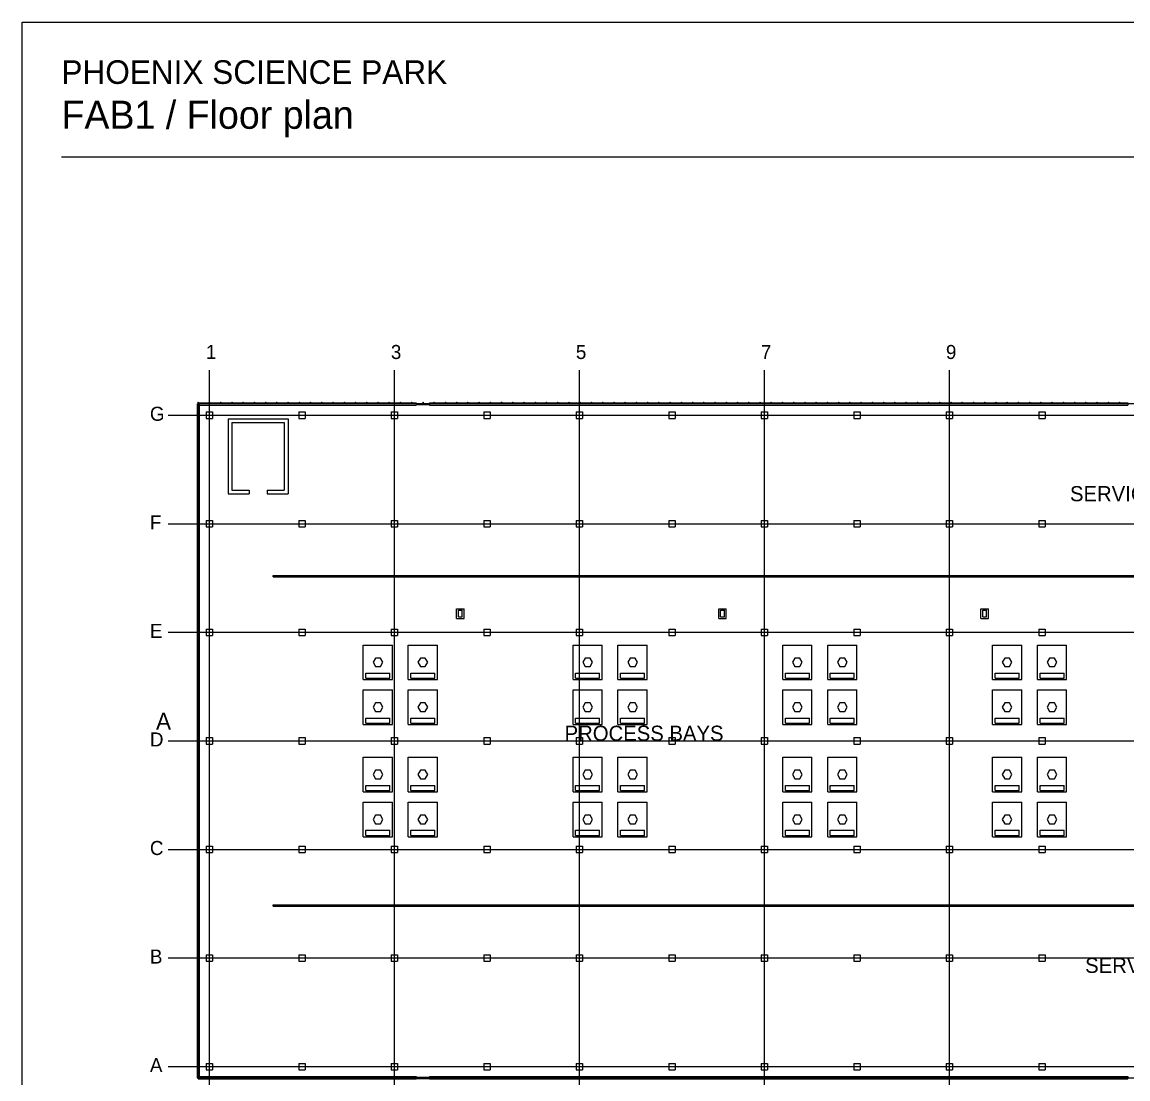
# Model space of a CAD drawing. Header units: millimetres. Extents: x 5250 to 313620, y 5250 to 217500.
# Drawn here: x 5250 to 152875, y 76348 to 217500 of the extents above; entities that cross this region are included whole.
import ezdxf

# ---------------------------------------------------------------- set-up
doc = ezdxf.new("R2010")
doc.units = ezdxf.units.MM

msp = doc.modelspace()

# ---------------------------------------------------------------- linework, layer by layer
at = {"layer": 'cut'}
for p, q in [((28600, 166500), (28600, 76500)), ((28600, 166500), (28900, 166500)), ((28727.5, 166745), (28727.5, 166655)), ((28727.5, 166745), (28772.5, 166745)), ((28727.5, 166655), (28772.5, 166655)), ((28750, 166650), (28750, 166350)), ((28750, 166650), (57850, 166650)), ((28750, 166350), (57850, 166350)), ((28772.5, 166745), (28772.5, 166655)), ((28900, 166500), (28900, 76500)), ((29825, 165425), (29825, 164575)), ((29825, 165425), (30675, 165425)), ((30227.5, 166745), (30227.5, 166655)), ((30227.5, 166745), (30272.5, 166745)), ((30227.5, 166655), (30272.5, 166655)), ((30272.5, 166745), (30272.5, 166655)), ((30675, 165425), (30675, 164575)), ((31727.5, 166745), (31727.5, 166655)), ((31727.5, 166745), (31772.5, 166745)), ((31727.5, 166655), (31772.5, 166655)), ((31772.5, 166745), (31772.5, 166655)), ((33227.5, 166745), (33227.5, 166655)), ((33227.5, 166745), (33272.5, 166745)), ((33227.5, 166655), (33272.5, 166655)), ((33272.5, 166745), (33272.5, 166655)), ((34727.5, 166745), (34727.5, 166655)), ((34727.5, 166745), (34772.5, 166745)), ((34727.5, 166655), (34772.5, 166655)), ((34772.5, 166745), (34772.5, 166655)), ((36227.5, 166745), (36227.5, 166655)), ((36227.5, 166745), (36272.5, 166745)), ((36227.5, 166655), (36272.5, 166655)), ((36272.5, 166745), (36272.5, 166655)), ((37727.5, 166745), (37727.5, 166655)), ((37727.5, 166745), (37772.5, 166745)), ((37727.5, 166655), (37772.5, 166655)), ((37772.5, 166745), (37772.5, 166655)), ((39227.5, 166745), (39227.5, 166655)), ((39227.5, 166745), (39272.5, 166745)), ((39227.5, 166655), (39272.5, 166655)), ((39272.5, 166745), (39272.5, 166655)), ((40727.5, 166745), (40727.5, 166655)), ((40727.5, 166745), (40772.5, 166745)), ((40727.5, 166655), (40772.5, 166655)), ((40772.5, 166745), (40772.5, 166655)), ((42175, 165425), (42175, 164575)), ((42175, 165425), (43025, 165425)), ((42227.5, 166745), (42227.5, 166655)), ((42227.5, 166745), (42272.5, 166745)), ((42227.5, 166655), (42272.5, 166655)), ((42272.5, 166745), (42272.5, 166655)), ((43025, 165425), (43025, 164575)), ((43727.5, 166745), (43727.5, 166655)), ((43727.5, 166745), (43772.5, 166745)), ((43727.5, 166655), (43772.5, 166655)), ((43772.5, 166745), (43772.5, 166655)), ((45227.5, 166745), (45227.5, 166655)), ((45227.5, 166745), (45272.5, 166745)), ((45227.5, 166655), (45272.5, 166655)), ((45272.5, 166745), (45272.5, 166655)), ((46727.5, 166745), (46727.5, 166655)), ((46727.5, 166745), (46772.5, 166745)), ((46727.5, 166655), (46772.5, 166655)), ((46772.5, 166745), (46772.5, 166655)), ((48227.5, 166745), (48227.5, 166655)), ((48227.5, 166745), (48272.5, 166745)), ((48227.5, 166655), (48272.5, 166655)), ((48272.5, 166745), (48272.5, 166655)), ((49727.5, 166745), (49727.5, 166655)), ((49727.5, 166745), (49772.5, 166745)), ((49727.5, 166655), (49772.5, 166655)), ((49772.5, 166745), (49772.5, 166655)), ((51227.5, 166745), (51227.5, 166655)), ((51227.5, 166745), (51272.5, 166745)), ((51227.5, 166655), (51272.5, 166655)), ((51272.5, 166745), (51272.5, 166655)), ((52727.5, 166745), (52727.5, 166655)), ((52727.5, 166745), (52772.5, 166745)), ((52727.5, 166655), (52772.5, 166655)), ((52772.5, 166745), (52772.5, 166655)), ((54227.5, 166745), (54227.5, 166655)), ((54227.5, 166745), (54272.5, 166745)), ((54227.5, 166655), (54272.5, 166655)), ((54272.5, 166745), (54272.5, 166655)), ((54525, 165425), (54525, 164575)), ((54525, 165425), (55375, 165425)), ((55375, 165425), (55375, 164575)), ((55727.5, 166745), (55727.5, 166655)), ((55727.5, 166745), (55772.5, 166745)), ((55727.5, 166655), (55772.5, 166655)), ((55772.5, 166745), (55772.5, 166655)), ((57227.5, 166745), (57227.5, 166655)), ((57227.5, 166745), (57272.5, 166745)), ((57227.5, 166655), (57272.5, 166655)), ((57272.5, 166745), (57272.5, 166655)), ((57850, 166650), (57850, 166350)), ((57900, 166580), (57900, 166420)), ((57900, 166580), (59600, 166580)), ((57900, 166420), (59600, 166420)), ((58727.5, 166745), (58727.5, 166655)), ((58727.5, 166745), (58772.5, 166745)), ((58727.5, 166655), (58772.5, 166655)), ((58772.5, 166745), (58772.5, 166655)), ((59600, 166580), (59600, 166420)), ((59650, 166650), (59650, 166350)), ((59650, 166650), (152850, 166650)), ((59650, 166350), (152850, 166350)), ((60227.5, 166745), (60227.5, 166655)), ((60227.5, 166745), (60272.5, 166745)), ((60227.5, 166655), (60272.5, 166655)), ((60272.5, 166745), (60272.5, 166655)), ((61727.5, 166745), (61727.5, 166655)), ((61727.5, 166745), (61772.5, 166745)), ((61727.5, 166655), (61772.5, 166655)), ((61772.5, 166745), (61772.5, 166655)), ((63227.5, 166745), (63227.5, 166655)), ((63227.5, 166745), (63272.5, 166745)), ((63227.5, 166655), (63272.5, 166655)), ((63272.5, 166745), (63272.5, 166655)), ((64727.5, 166745), (64727.5, 166655)), ((64727.5, 166745), (64772.5, 166745)), ((64727.5, 166655), (64772.5, 166655)), ((64772.5, 166745), (64772.5, 166655)), ((66227.5, 166745), (66227.5, 166655)), ((66227.5, 166745), (66272.5, 166745)), ((66227.5, 166655), (66272.5, 166655)), ((66272.5, 166745), (66272.5, 166655)), ((66875, 165425), (66875, 164575)), ((66875, 165425), (67725, 165425)), ((67725, 165425), (67725, 164575)), ((67727.5, 166745), (67727.5, 166655)), ((67727.5, 166745), (67772.5, 166745)), ((67727.5, 166655), (67772.5, 166655)), ((67772.5, 166745), (67772.5, 166655)), ((69227.5, 166745), (69227.5, 166655)), ((69227.5, 166745), (69272.5, 166745)), ((69227.5, 166655), (69272.5, 166655)), ((69272.5, 166745), (69272.5, 166655)), ((70727.5, 166745), (70727.5, 166655)), ((70727.5, 166745), (70772.5, 166745)), ((70727.5, 166655), (70772.5, 166655)), ((70772.5, 166745), (70772.5, 166655)), ((72227.5, 166745), (72227.5, 166655)), ((72227.5, 166745), (72272.5, 166745)), ((72227.5, 166655), (72272.5, 166655)), ((72272.5, 166745), (72272.5, 166655)), ((73727.5, 166745), (73727.5, 166655)), ((73727.5, 166745), (73772.5, 166745)), ((73727.5, 166655), (73772.5, 166655)), ((73772.5, 166745), (73772.5, 166655)), ((75227.5, 166745), (75227.5, 166655)), ((75227.5, 166745), (75272.5, 166745)), ((75227.5, 166655), (75272.5, 166655)), ((75272.5, 166745), (75272.5, 166655)), ((76727.5, 166745), (76727.5, 166655)), ((76727.5, 166745), (76772.5, 166745)), ((76727.5, 166655), (76772.5, 166655)), ((76772.5, 166745), (76772.5, 166655)), ((78227.5, 166745), (78227.5, 166655)), ((78227.5, 166745), (78272.5, 166745)), ((78227.5, 166655), (78272.5, 166655)), ((78272.5, 166745), (78272.5, 166655)), ((79225, 165425), (79225, 164575)), ((79225, 165425), (80075, 165425)), ((79727.5, 166745), (79727.5, 166655)), ((79727.5, 166745), (79772.5, 166745)), ((79727.5, 166655), (79772.5, 166655)), ((79772.5, 166745), (79772.5, 166655)), ((80075, 165425), (80075, 164575)), ((81227.5, 166745), (81227.5, 166655)), ((81227.5, 166745), (81272.5, 166745)), ((81227.5, 166655), (81272.5, 166655)), ((81272.5, 166745), (81272.5, 166655)), ((82727.5, 166745), (82727.5, 166655)), ((82727.5, 166745), (82772.5, 166745)), ((82727.5, 166655), (82772.5, 166655)), ((82772.5, 166745), (82772.5, 166655)), ((84227.5, 166745), (84227.5, 166655)), ((84227.5, 166745), (84272.5, 166745)), ((84227.5, 166655), (84272.5, 166655)), ((84272.5, 166745), (84272.5, 166655)), ((85727.5, 166745), (85727.5, 166655)), ((85727.5, 166745), (85772.5, 166745)), ((85727.5, 166655), (85772.5, 166655)), ((85772.5, 166745), (85772.5, 166655)), ((87227.5, 166745), (87227.5, 166655)), ((87227.5, 166745), (87272.5, 166745)), ((87227.5, 166655), (87272.5, 166655)), ((87272.5, 166745), (87272.5, 166655)), ((88727.5, 166745), (88727.5, 166655)), ((88727.5, 166745), (88772.5, 166745)), ((88727.5, 166655), (88772.5, 166655)), ((88772.5, 166745), (88772.5, 166655)), ((90227.5, 166745), (90227.5, 166655)), ((90227.5, 166745), (90272.5, 166745)), ((90227.5, 166655), (90272.5, 166655)), ((90272.5, 166745), (90272.5, 166655)), ((91575, 165425), (91575, 164575)), ((91575, 165425), (92425, 165425)), ((91727.5, 166745), (91727.5, 166655)), ((91727.5, 166745), (91772.5, 166745)), ((91727.5, 166655), (91772.5, 166655)), ((91772.5, 166745), (91772.5, 166655)), ((92425, 165425), (92425, 164575)), ((93227.5, 166745), (93227.5, 166655)), ((93227.5, 166745), (93272.5, 166745)), ((93227.5, 166655), (93272.5, 166655)), ((93272.5, 166745), (93272.5, 166655)), ((94727.5, 166745), (94727.5, 166655)), ((94727.5, 166745), (94772.5, 166745)), ((94727.5, 166655), (94772.5, 166655)), ((94772.5, 166745), (94772.5, 166655)), ((96227.5, 166745), (96227.5, 166655)), ((96227.5, 166745), (96272.5, 166745)), ((96227.5, 166655), (96272.5, 166655)), ((96272.5, 166745), (96272.5, 166655)), ((97727.5, 166745), (97727.5, 166655)), ((97727.5, 166745), (97772.5, 166745)), ((97727.5, 166655), (97772.5, 166655)), ((97772.5, 166745), (97772.5, 166655)), ((99227.5, 166745), (99227.5, 166655)), ((99227.5, 166745), (99272.5, 166745)), ((99227.5, 166655), (99272.5, 166655)), ((99272.5, 166745), (99272.5, 166655)), ((100727.5, 166745), (100727.5, 166655)), ((100727.5, 166745), (100772.5, 166745)), ((100727.5, 166655), (100772.5, 166655)), ((100772.5, 166745), (100772.5, 166655)), ((102227.5, 166745), (102227.5, 166655)), ((102227.5, 166745), (102272.5, 166745)), ((102227.5, 166655), (102272.5, 166655)), ((102272.5, 166745), (102272.5, 166655)), ((103727.5, 166745), (103727.5, 166655)), ((103727.5, 166745), (103772.5, 166745)), ((103727.5, 166655), (103772.5, 166655)), ((103772.5, 166745), (103772.5, 166655)), ((103925, 165425), (103925, 164575)), ((103925, 165425), (104775, 165425)), ((104775, 165425), (104775, 164575)), ((105227.5, 166745), (105227.5, 166655)), ((105227.5, 166745), (105272.5, 166745)), ((105227.5, 166655), (105272.5, 166655)), ((105272.5, 166745), (105272.5, 166655)), ((106727.5, 166745), (106727.5, 166655)), ((106727.5, 166745), (106772.5, 166745)), ((106727.5, 166655), (106772.5, 166655)), ((106772.5, 166745), (106772.5, 166655)), ((108227.5, 166745), (108227.5, 166655)), ((108227.5, 166745), (108272.5, 166745)), ((108227.5, 166655), (108272.5, 166655)), ((108272.5, 166745), (108272.5, 166655)), ((109727.5, 166745), (109727.5, 166655)), ((109727.5, 166745), (109772.5, 166745)), ((109727.5, 166655), (109772.5, 166655)), ((109772.5, 166745), (109772.5, 166655)), ((111227.5, 166745), (111227.5, 166655)), ((111227.5, 166745), (111272.5, 166745)), ((111227.5, 166655), (111272.5, 166655)), ((111272.5, 166745), (111272.5, 166655)), ((112727.5, 166745), (112727.5, 166655)), ((112727.5, 166745), (112772.5, 166745)), ((112727.5, 166655), (112772.5, 166655)), ((112772.5, 166745), (112772.5, 166655)), ((114227.5, 166745), (114227.5, 166655)), ((114227.5, 166745), (114272.5, 166745)), ((114227.5, 166655), (114272.5, 166655)), ((114272.5, 166745), (114272.5, 166655)), ((115727.5, 166745), (115727.5, 166655)), ((115727.5, 166745), (115772.5, 166745)), ((115727.5, 166655), (115772.5, 166655)), ((115772.5, 166745), (115772.5, 166655)), ((116275, 165425), (116275, 164575)), ((116275, 165425), (117125, 165425)), ((117125, 165425), (117125, 164575)), ((117227.5, 166745), (117227.5, 166655)), ((117227.5, 166745), (117272.5, 166745)), ((117227.5, 166655), (117272.5, 166655)), ((117272.5, 166745), (117272.5, 166655)), ((118727.5, 166745), (118727.5, 166655)), ((118727.5, 166745), (118772.5, 166745)), ((118727.5, 166655), (118772.5, 166655)), ((118772.5, 166745), (118772.5, 166655)), ((120227.5, 166745), (120227.5, 166655)), ((120227.5, 166745), (120272.5, 166745)), ((120227.5, 166655), (120272.5, 166655)), ((120272.5, 166745), (120272.5, 166655)), ((121727.5, 166745), (121727.5, 166655)), ((121727.5, 166745), (121772.5, 166745)), ((121727.5, 166655), (121772.5, 166655)), ((121772.5, 166745), (121772.5, 166655)), ((123227.5, 166745), (123227.5, 166655)), ((123227.5, 166745), (123272.5, 166745)), ((123227.5, 166655), (123272.5, 166655)), ((123272.5, 166745), (123272.5, 166655)), ((124727.5, 166745), (124727.5, 166655)), ((124727.5, 166745), (124772.5, 166745)), ((124727.5, 166655), (124772.5, 166655)), ((124772.5, 166745), (124772.5, 166655)), ((126227.5, 166745), (126227.5, 166655)), ((126227.5, 166745), (126272.5, 166745)), ((126227.5, 166655), (126272.5, 166655)), ((126272.5, 166745), (126272.5, 166655)), ((127727.5, 166745), (127727.5, 166655)), ((127727.5, 166745), (127772.5, 166745)), ((127727.5, 166655), (127772.5, 166655)), ((127772.5, 166745), (127772.5, 166655)), ((128625, 165425), (128625, 164575)), ((128625, 165425), (129475, 165425)), ((129227.5, 166745), (129227.5, 166655)), ((129227.5, 166745), (129272.5, 166745)), ((129227.5, 166655), (129272.5, 166655)), ((129272.5, 166745), (129272.5, 166655)), ((129475, 165425), (129475, 164575)), ((130727.5, 166745), (130727.5, 166655)), ((130727.5, 166745), (130772.5, 166745)), ((130727.5, 166655), (130772.5, 166655)), ((130772.5, 166745), (130772.5, 166655)), ((132227.5, 166745), (132227.5, 166655)), ((132227.5, 166745), (132272.5, 166745)), ((132227.5, 166655), (132272.5, 166655)), ((132272.5, 166745), (132272.5, 166655)), ((133727.5, 166745), (133727.5, 166655)), ((133727.5, 166745), (133772.5, 166745)), ((133727.5, 166655), (133772.5, 166655)), ((133772.5, 166745), (133772.5, 166655)), ((135227.5, 166745), (135227.5, 166655)), ((135227.5, 166745), (135272.5, 166745)), ((135227.5, 166655), (135272.5, 166655)), ((135272.5, 166745), (135272.5, 166655)), ((136727.5, 166745), (136727.5, 166655)), ((136727.5, 166745), (136772.5, 166745)), ((136727.5, 166655), (136772.5, 166655)), ((136772.5, 166745), (136772.5, 166655)), ((138227.5, 166745), (138227.5, 166655)), ((138227.5, 166745), (138272.5, 166745)), ((138227.5, 166655), (138272.5, 166655)), ((138272.5, 166745), (138272.5, 166655)), ((139727.5, 166745), (139727.5, 166655)), ((139727.5, 166745), (139772.5, 166745)), ((139727.5, 166655), (139772.5, 166655)), ((139772.5, 166745), (139772.5, 166655)), ((140975, 165425), (140975, 164575)), ((140975, 165425), (141825, 165425)), ((141227.5, 166745), (141227.5, 166655)), ((141227.5, 166745), (141272.5, 166745)), ((141227.5, 166655), (141272.5, 166655)), ((141272.5, 166745), (141272.5, 166655)), ((141825, 165425), (141825, 164575)), ((142727.5, 166745), (142727.5, 166655)), ((142727.5, 166745), (142772.5, 166745)), ((142727.5, 166655), (142772.5, 166655)), ((142772.5, 166745), (142772.5, 166655)), ((144227.5, 166745), (144227.5, 166655)), ((144227.5, 166745), (144272.5, 166745)), ((144227.5, 166655), (144272.5, 166655)), ((144272.5, 166745), (144272.5, 166655)), ((145727.5, 166745), (145727.5, 166655)), ((145727.5, 166745), (145772.5, 166745)), ((145727.5, 166655), (145772.5, 166655)), ((145772.5, 166745), (145772.5, 166655)), ((147227.5, 166745), (147227.5, 166655)), ((147227.5, 166745), (147272.5, 166745)), ((147227.5, 166655), (147272.5, 166655)), ((147272.5, 166745), (147272.5, 166655)), ((148727.5, 166745), (148727.5, 166655)), ((148727.5, 166745), (148772.5, 166745)), ((148727.5, 166655), (148772.5, 166655)), ((148772.5, 166745), (148772.5, 166655)), ((150227.5, 166745), (150227.5, 166655)), ((150227.5, 166745), (150272.5, 166745)), ((150227.5, 166655), (150272.5, 166655)), ((150272.5, 166745), (150272.5, 166655)), ((151727.5, 166745), (151727.5, 166655)), ((151727.5, 166745), (151772.5, 166745)), ((151727.5, 166655), (151772.5, 166655)), ((151772.5, 166745), (151772.5, 166655)), ((152850, 166650), (152850, 166350)), ((29825, 164575), (30675, 164575)), ((32750, 164500), (32750, 154500)), ((32750, 164500), (40750, 164500)), ((33250, 164000), (33250, 155000)), ((33250, 164000), (40250, 164000)), ((40250, 164000), (40250, 155000)), ((40750, 164500), (40750, 154500)), ((42175, 164575), (43025, 164575)), ((54525, 164575), (55375, 164575)), ((66875, 164575), (67725, 164575)), ((79225, 164575), (80075, 164575)), ((91575, 164575), (92425, 164575)), ((103925, 164575), (104775, 164575)), ((116275, 164575), (117125, 164575)), ((128625, 164575), (129475, 164575)), ((140975, 164575), (141825, 164575)), ((32750, 154500), (35550, 154500)), ((33250, 155000), (35550, 155000)), ((35550, 155000), (35550, 154500)), ((37950, 155000), (37950, 154500)), ((37950, 155000), (40250, 155000)), ((37950, 154500), (40750, 154500)), ((29825, 150925), (29825, 150075)), ((29825, 150925), (30675, 150925)), ((30675, 150925), (30675, 150075)), ((42175, 150925), (42175, 150075)), ((42175, 150925), (43025, 150925)), ((43025, 150925), (43025, 150075)), ((54525, 150925), (54525, 150075)), ((54525, 150925), (55375, 150925)), ((55375, 150925), (55375, 150075)), ((66875, 150925), (66875, 150075)), ((66875, 150925), (67725, 150925)), ((67725, 150925), (67725, 150075)), ((79225, 150925), (79225, 150075)), ((79225, 150925), (80075, 150925)), ((80075, 150925), (80075, 150075)), ((91575, 150925), (91575, 150075)), ((91575, 150925), (92425, 150925)), ((92425, 150925), (92425, 150075)), ((103925, 150925), (103925, 150075)), ((103925, 150925), (104775, 150925)), ((104775, 150925), (104775, 150075)), ((116275, 150925), (116275, 150075)), ((116275, 150925), (117125, 150925)), ((117125, 150925), (117125, 150075)), ((128625, 150925), (128625, 150075)), ((128625, 150925), (129475, 150925)), ((129475, 150925), (129475, 150075)), ((140975, 150925), (140975, 150075)), ((140975, 150925), (141825, 150925)), ((141825, 150925), (141825, 150075)), ((29825, 150075), (30675, 150075)), ((42175, 150075), (43025, 150075)), ((54525, 150075), (55375, 150075)), ((66875, 150075), (67725, 150075)), ((79225, 150075), (80075, 150075)), ((91575, 150075), (92425, 150075)), ((103925, 150075), (104775, 150075)), ((116275, 150075), (117125, 150075)), ((128625, 150075), (129475, 150075)), ((140975, 150075), (141825, 150075)), ((29825, 136425), (29825, 135575)), ((29825, 136425), (30675, 136425)), ((30675, 136425), (30675, 135575)), ((42175, 136425), (42175, 135575)), ((42175, 136425), (43025, 136425)), ((43025, 136425), (43025, 135575)), ((54525, 136425), (54525, 135575)), ((54525, 136425), (55375, 136425)), ((55375, 136425), (55375, 135575)), ((66875, 136425), (66875, 135575)), ((66875, 136425), (67725, 136425)), ((67725, 136425), (67725, 135575)), ((79225, 136425), (79225, 135575)), ((79225, 136425), (80075, 136425)), ((80075, 136425), (80075, 135575)), ((91575, 136425), (91575, 135575)), ((91575, 136425), (92425, 136425)), ((92425, 136425), (92425, 135575)), ((103925, 136425), (103925, 135575)), ((103925, 136425), (104775, 136425)), ((104775, 136425), (104775, 135575)), ((116275, 136425), (116275, 135575)), ((116275, 136425), (117125, 136425)), ((117125, 136425), (117125, 135575)), ((128625, 136425), (128625, 135575)), ((128625, 136425), (129475, 136425)), ((129475, 136425), (129475, 135575)), ((140975, 136425), (140975, 135575)), ((140975, 136425), (141825, 136425)), ((141825, 136425), (141825, 135575)), ((29825, 135575), (30675, 135575)), ((42175, 135575), (43025, 135575)), ((54525, 135575), (55375, 135575)), ((66875, 135575), (67725, 135575)), ((79225, 135575), (80075, 135575)), ((91575, 135575), (92425, 135575)), ((103925, 135575), (104775, 135575)), ((116275, 135575), (117125, 135575)), ((128625, 135575), (129475, 135575)), ((140975, 135575), (141825, 135575)), ((29825, 121925), (29825, 121075)), ((29825, 121925), (30675, 121925)), ((29825, 121075), (30675, 121075)), ((30675, 121925), (30675, 121075)), ((42175, 121925), (42175, 121075)), ((42175, 121925), (43025, 121925)), ((42175, 121075), (43025, 121075)), ((43025, 121925), (43025, 121075)), ((54525, 121925), (54525, 121075)), ((54525, 121925), (55375, 121925)), ((54525, 121075), (55375, 121075)), ((55375, 121925), (55375, 121075)), ((66875, 121925), (66875, 121075)), ((66875, 121925), (67725, 121925)), ((66875, 121075), (67725, 121075)), ((67725, 121925), (67725, 121075)), ((79225, 121925), (79225, 121075)), ((79225, 121925), (80075, 121925)), ((79225, 121075), (80075, 121075)), ((80075, 121925), (80075, 121075)), ((91575, 121925), (91575, 121075)), ((91575, 121925), (92425, 121925)), ((91575, 121075), (92425, 121075)), ((92425, 121925), (92425, 121075)), ((103925, 121925), (103925, 121075)), ((103925, 121925), (104775, 121925)), ((103925, 121075), (104775, 121075)), ((104775, 121925), (104775, 121075)), ((116275, 121925), (116275, 121075)), ((116275, 121925), (117125, 121925)), ((116275, 121075), (117125, 121075)), ((117125, 121925), (117125, 121075)), ((128625, 121925), (128625, 121075)), ((128625, 121925), (129475, 121925)), ((128625, 121075), (129475, 121075)), ((129475, 121925), (129475, 121075)), ((140975, 121925), (140975, 121075)), ((140975, 121925), (141825, 121925)), ((140975, 121075), (141825, 121075)), ((141825, 121925), (141825, 121075)), ((29825, 107425), (29825, 106575)), ((29825, 107425), (30675, 107425)), ((29825, 106575), (30675, 106575)), ((30675, 107425), (30675, 106575)), ((42175, 107425), (42175, 106575)), ((42175, 107425), (43025, 107425)), ((42175, 106575), (43025, 106575)), ((43025, 107425), (43025, 106575)), ((54525, 107425), (54525, 106575)), ((54525, 107425), (55375, 107425)), ((54525, 106575), (55375, 106575)), ((55375, 107425), (55375, 106575)), ((66875, 107425), (66875, 106575)), ((66875, 107425), (67725, 107425)), ((66875, 106575), (67725, 106575)), ((67725, 107425), (67725, 106575)), ((79225, 107425), (79225, 106575)), ((79225, 107425), (80075, 107425)), ((79225, 106575), (80075, 106575)), ((80075, 107425), (80075, 106575)), ((91575, 107425), (91575, 106575)), ((91575, 107425), (92425, 107425)), ((91575, 106575), (92425, 106575)), ((92425, 107425), (92425, 106575)), ((103925, 107425), (103925, 106575)), ((103925, 107425), (104775, 107425)), ((103925, 106575), (104775, 106575)), ((104775, 107425), (104775, 106575)), ((116275, 107425), (116275, 106575)), ((116275, 107425), (117125, 107425)), ((116275, 106575), (117125, 106575)), ((117125, 107425), (117125, 106575)), ((128625, 107425), (128625, 106575)), ((128625, 107425), (129475, 107425)), ((128625, 106575), (129475, 106575)), ((129475, 107425), (129475, 106575)), ((140975, 107425), (140975, 106575)), ((140975, 107425), (141825, 107425)), ((140975, 106575), (141825, 106575)), ((141825, 107425), (141825, 106575)), ((29825, 92925), (29825, 92075)), ((29825, 92925), (30675, 92925)), ((29825, 92075), (30675, 92075)), ((30675, 92925), (30675, 92075)), ((42175, 92925), (42175, 92075)), ((42175, 92925), (43025, 92925)), ((42175, 92075), (43025, 92075)), ((43025, 92925), (43025, 92075)), ((54525, 92925), (54525, 92075)), ((54525, 92925), (55375, 92925)), ((54525, 92075), (55375, 92075)), ((55375, 92925), (55375, 92075)), ((66875, 92925), (66875, 92075)), ((66875, 92925), (67725, 92925)), ((66875, 92075), (67725, 92075)), ((67725, 92925), (67725, 92075)), ((79225, 92925), (79225, 92075)), ((79225, 92925), (80075, 92925)), ((79225, 92075), (80075, 92075)), ((80075, 92925), (80075, 92075)), ((91575, 92925), (91575, 92075)), ((91575, 92925), (92425, 92925)), ((91575, 92075), (92425, 92075)), ((92425, 92925), (92425, 92075)), ((103925, 92925), (103925, 92075)), ((103925, 92925), (104775, 92925)), ((103925, 92075), (104775, 92075)), ((104775, 92925), (104775, 92075)), ((116275, 92925), (116275, 92075)), ((116275, 92925), (117125, 92925)), ((116275, 92075), (117125, 92075)), ((117125, 92925), (117125, 92075)), ((128625, 92925), (128625, 92075)), ((128625, 92925), (129475, 92925)), ((128625, 92075), (129475, 92075)), ((129475, 92925), (129475, 92075)), ((140975, 92925), (140975, 92075)), ((140975, 92925), (141825, 92925)), ((140975, 92075), (141825, 92075)), ((141825, 92925), (141825, 92075)), ((29825, 78425), (29825, 77575)), ((29825, 78425), (30675, 78425)), ((30675, 78425), (30675, 77575)), ((42175, 78425), (42175, 77575)), ((42175, 78425), (43025, 78425)), ((43025, 78425), (43025, 77575)), ((54525, 78425), (54525, 77575)), ((54525, 78425), (55375, 78425)), ((55375, 78425), (55375, 77575)), ((66875, 78425), (66875, 77575)), ((66875, 78425), (67725, 78425)), ((67725, 78425), (67725, 77575)), ((79225, 78425), (79225, 77575)), ((79225, 78425), (80075, 78425)), ((80075, 78425), (80075, 77575)), ((91575, 78425), (91575, 77575)), ((91575, 78425), (92425, 78425)), ((92425, 78425), (92425, 77575)), ((103925, 78425), (103925, 77575)), ((103925, 78425), (104775, 78425)), ((104775, 78425), (104775, 77575)), ((116275, 78425), (116275, 77575)), ((116275, 78425), (117125, 78425)), ((117125, 78425), (117125, 77575)), ((128625, 78425), (128625, 77575)), ((128625, 78425), (129475, 78425)), ((129475, 78425), (129475, 77575)), ((140975, 78425), (140975, 77575)), ((140975, 78425), (141825, 78425)), ((141825, 78425), (141825, 77575)), ((29825, 77575), (30675, 77575)), ((42175, 77575), (43025, 77575)), ((54525, 77575), (55375, 77575)), ((66875, 77575), (67725, 77575)), ((79225, 77575), (80075, 77575)), ((91575, 77575), (92425, 77575)), ((103925, 77575), (104775, 77575)), ((116275, 77575), (117125, 77575)), ((128625, 77575), (129475, 77575)), ((140975, 77575), (141825, 77575)), ((28600, 76500), (28900, 76500)), ((28750, 76650), (28750, 76350)), ((28750, 76650), (57850, 76650)), ((28750, 76350), (57850, 76350)), ((57850, 76650), (57850, 76350)), ((57900, 76580), (57900, 76420)), ((57900, 76580), (59600, 76580)), ((57900, 76420), (59600, 76420)), ((59600, 76580), (59600, 76420)), ((59650, 76650), (59650, 76350)), ((59650, 76650), (152850, 76650)), ((59650, 76350), (152850, 76350)), ((152850, 76650), (152850, 76350))]:
    msp.add_line(p, q, dxfattribs=at)
at = {"layer": 'datum'}
for p, q in [((278750, 166500), (28750, 166500)), ((28750, 166500), (28750, 76500)), ((28750, 76500), (278750, 76500))]:
    msp.add_line(p, q, dxfattribs=at)
at = {"layer": 'equipment'}
for p, q in [((63250, 137850), (63250, 139150)), ((63250, 139150), (64250, 139150)), ((63500, 138050), (63500, 138950)), ((63500, 138950), (64000, 138950)), ((64000, 138050), (64000, 138950)), ((64250, 137850), (64250, 139150)), ((98250, 137850), (98250, 139150)), ((98250, 139150), (99250, 139150)), ((98500, 138050), (98500, 138950)), ((98500, 138950), (99000, 138950)), ((99000, 138050), (99000, 138950)), ((99250, 137850), (99250, 139150)), ((133250, 137850), (133250, 139150)), ((133250, 139150), (134250, 139150)), ((133500, 138050), (133500, 138950)), ((133500, 138950), (134000, 138950)), ((134000, 138050), (134000, 138950)), ((134250, 137850), (134250, 139150)), ((63250, 137850), (64250, 137850)), ((63500, 138050), (64000, 138050)), ((98250, 137850), (99250, 137850)), ((98500, 138050), (99000, 138050)), ((133250, 137850), (134250, 137850)), ((133500, 138050), (134000, 138050))]:
    msp.add_line(p, q, dxfattribs=at)
at = {"layer": 'frame'}
for p, q in [((5250, 217500), (309750, 217500)), ((5250, 5250), (5250, 217500)), ((10500, 199500), (304500, 199500))]:
    msp.add_line(p, q, dxfattribs=at)
at = {"layer": 'grid'}
for p, q in [((30250, 74000), (30250, 171000)), ((54950, 74000), (54950, 171000)), ((79650, 74000), (79650, 171000)), ((104350, 74000), (104350, 171000)), ((129050, 74000), (129050, 171000)), ((24750, 165000), (282750, 165000)), ((24750, 150500), (282750, 150500)), ((24750, 136000), (282750, 136000)), ((24750, 121500), (282750, 121500)), ((24750, 107000), (282750, 107000)), ((24750, 92500), (282750, 92500)), ((24750, 78000), (282750, 78000))]:
    msp.add_line(p, q, dxfattribs=at)
at = {"layer": 'interiors'}
for p, q in [((38750, 143420), (38750, 143580)), ((38750, 143580), (258050, 143580)), ((38750, 143420), (258050, 143420)), ((50800, 129700), (50800, 134300)), ((50800, 134300), (54700, 134300)), ((54700, 129700), (54700, 134300)), ((56800, 129700), (56800, 134300)), ((56800, 134300), (60700, 134300)), ((60700, 129700), (60700, 134300)), ((78800, 129700), (78800, 134300)), ((78800, 134300), (82700, 134300)), ((82700, 129700), (82700, 134300)), ((84800, 129700), (84800, 134300)), ((84800, 134300), (88700, 134300)), ((88700, 129700), (88700, 134300)), ((106800, 129700), (106800, 134300)), ((106800, 134300), (110700, 134300)), ((110700, 129700), (110700, 134300)), ((112800, 129700), (112800, 134300)), ((112800, 134300), (116700, 134300)), ((116700, 129700), (116700, 134300)), ((134800, 129700), (134800, 134300)), ((134800, 134300), (138700, 134300)), ((138700, 129700), (138700, 134300)), ((140800, 129700), (140800, 134300)), ((140800, 134300), (144700, 134300)), ((144700, 129700), (144700, 134300)), ((52425, 132562.92), (52100, 132000)), ((52100, 132000), (52425, 131437.08)), ((53075, 132562.92), (52425, 132562.92)), ((52425, 131437.08), (53075, 131437.08)), ((53400, 132000), (53075, 132562.92)), ((53075, 131437.08), (53400, 132000)), ((58425, 132562.92), (58100, 132000)), ((58100, 132000), (58425, 131437.08)), ((59075, 132562.92), (58425, 132562.92)), ((58425, 131437.08), (59075, 131437.08)), ((59400, 132000), (59075, 132562.92)), ((59075, 131437.08), (59400, 132000)), ((80425, 132562.92), (80100, 132000)), ((80100, 132000), (80425, 131437.08)), ((81075, 132562.92), (80425, 132562.92)), ((80425, 131437.08), (81075, 131437.08)), ((81400, 132000), (81075, 132562.92)), ((81075, 131437.08), (81400, 132000)), ((86425, 132562.92), (86100, 132000)), ((86100, 132000), (86425, 131437.08)), ((87075, 132562.92), (86425, 132562.92)), ((86425, 131437.08), (87075, 131437.08)), ((87400, 132000), (87075, 132562.92)), ((87075, 131437.08), (87400, 132000)), ((108425, 132562.92), (108100, 132000)), ((108100, 132000), (108425, 131437.08)), ((109075, 132562.92), (108425, 132562.92)), ((108425, 131437.08), (109075, 131437.08)), ((109400, 132000), (109075, 132562.92)), ((109075, 131437.08), (109400, 132000)), ((114425, 132562.92), (114100, 132000)), ((114100, 132000), (114425, 131437.08)), ((115075, 132562.92), (114425, 132562.92)), ((114425, 131437.08), (115075, 131437.08)), ((115400, 132000), (115075, 132562.92)), ((115075, 131437.08), (115400, 132000)), ((136425, 132562.92), (136100, 132000)), ((136100, 132000), (136425, 131437.08)), ((137075, 132562.92), (136425, 132562.92)), ((136425, 131437.08), (137075, 131437.08)), ((137400, 132000), (137075, 132562.92)), ((137075, 131437.08), (137400, 132000)), ((142425, 132562.92), (142100, 132000)), ((142100, 132000), (142425, 131437.08)), ((143075, 132562.92), (142425, 132562.92)), ((142425, 131437.08), (143075, 131437.08)), ((143400, 132000), (143075, 132562.92)), ((143075, 131437.08), (143400, 132000)), ((51150, 129850), (51150, 130550)), ((51150, 130550), (54350, 130550)), ((54350, 129850), (54350, 130550)), ((57150, 129850), (57150, 130550)), ((57150, 130550), (60350, 130550)), ((60350, 129850), (60350, 130550)), ((79150, 129850), (79150, 130550)), ((79150, 130550), (82350, 130550)), ((82350, 129850), (82350, 130550)), ((85150, 129850), (85150, 130550)), ((85150, 130550), (88350, 130550)), ((88350, 129850), (88350, 130550)), ((107150, 129850), (107150, 130550)), ((107150, 130550), (110350, 130550)), ((110350, 129850), (110350, 130550)), ((113150, 129850), (113150, 130550)), ((113150, 130550), (116350, 130550)), ((116350, 129850), (116350, 130550)), ((135150, 129850), (135150, 130550)), ((135150, 130550), (138350, 130550)), ((138350, 129850), (138350, 130550)), ((141150, 129850), (141150, 130550)), ((141150, 130550), (144350, 130550)), ((144350, 129850), (144350, 130550)), ((50800, 129700), (54700, 129700)), ((51150, 129850), (54350, 129850)), ((56800, 129700), (60700, 129700)), ((57150, 129850), (60350, 129850)), ((78800, 129700), (82700, 129700)), ((79150, 129850), (82350, 129850)), ((84800, 129700), (88700, 129700)), ((85150, 129850), (88350, 129850)), ((106800, 129700), (110700, 129700)), ((107150, 129850), (110350, 129850)), ((112800, 129700), (116700, 129700)), ((113150, 129850), (116350, 129850)), ((134800, 129700), (138700, 129700)), ((135150, 129850), (138350, 129850)), ((140800, 129700), (144700, 129700)), ((141150, 129850), (144350, 129850)), ((50800, 123700), (50800, 128300)), ((50800, 128300), (54700, 128300)), ((54700, 123700), (54700, 128300)), ((56800, 123700), (56800, 128300)), ((56800, 128300), (60700, 128300)), ((60700, 123700), (60700, 128300)), ((78800, 123700), (78800, 128300)), ((78800, 128300), (82700, 128300)), ((82700, 123700), (82700, 128300)), ((84800, 123700), (84800, 128300)), ((84800, 128300), (88700, 128300)), ((88700, 123700), (88700, 128300)), ((106800, 123700), (106800, 128300)), ((106800, 128300), (110700, 128300)), ((110700, 123700), (110700, 128300)), ((112800, 123700), (112800, 128300)), ((112800, 128300), (116700, 128300)), ((116700, 123700), (116700, 128300)), ((134800, 123700), (134800, 128300)), ((134800, 128300), (138700, 128300)), ((138700, 123700), (138700, 128300)), ((140800, 123700), (140800, 128300)), ((140800, 128300), (144700, 128300)), ((144700, 123700), (144700, 128300)), ((52425, 126562.92), (52100, 126000)), ((52100, 126000), (52425, 125437.08)), ((53075, 126562.92), (52425, 126562.92)), ((53400, 126000), (53075, 126562.92)), ((53075, 125437.08), (53400, 126000)), ((58425, 126562.92), (58100, 126000)), ((58100, 126000), (58425, 125437.08)), ((59075, 126562.92), (58425, 126562.92)), ((59400, 126000), (59075, 126562.92)), ((59075, 125437.08), (59400, 126000)), ((80425, 126562.92), (80100, 126000)), ((80100, 126000), (80425, 125437.08)), ((81075, 126562.92), (80425, 126562.92)), ((81400, 126000), (81075, 126562.92)), ((81075, 125437.08), (81400, 126000)), ((86425, 126562.92), (86100, 126000)), ((86100, 126000), (86425, 125437.08)), ((87075, 126562.92), (86425, 126562.92)), ((87400, 126000), (87075, 126562.92)), ((87075, 125437.08), (87400, 126000)), ((108425, 126562.92), (108100, 126000)), ((108100, 126000), (108425, 125437.08)), ((109075, 126562.92), (108425, 126562.92)), ((109400, 126000), (109075, 126562.92)), ((109075, 125437.08), (109400, 126000)), ((114425, 126562.92), (114100, 126000)), ((114100, 126000), (114425, 125437.08)), ((115075, 126562.92), (114425, 126562.92)), ((115400, 126000), (115075, 126562.92)), ((115075, 125437.08), (115400, 126000)), ((136425, 126562.92), (136100, 126000)), ((136100, 126000), (136425, 125437.08)), ((137075, 126562.92), (136425, 126562.92)), ((137400, 126000), (137075, 126562.92)), ((137075, 125437.08), (137400, 126000)), ((142425, 126562.92), (142100, 126000)), ((142100, 126000), (142425, 125437.08)), ((143075, 126562.92), (142425, 126562.92)), ((143400, 126000), (143075, 126562.92)), ((143075, 125437.08), (143400, 126000)), ((51150, 123850), (51150, 124550)), ((51150, 124550), (54350, 124550)), ((52425, 125437.08), (53075, 125437.08)), ((54350, 123850), (54350, 124550)), ((57150, 123850), (57150, 124550)), ((57150, 124550), (60350, 124550)), ((58425, 125437.08), (59075, 125437.08)), ((60350, 123850), (60350, 124550)), ((79150, 123850), (79150, 124550)), ((79150, 124550), (82350, 124550)), ((80425, 125437.08), (81075, 125437.08)), ((82350, 123850), (82350, 124550)), ((85150, 123850), (85150, 124550)), ((85150, 124550), (88350, 124550)), ((86425, 125437.08), (87075, 125437.08)), ((88350, 123850), (88350, 124550)), ((107150, 123850), (107150, 124550)), ((107150, 124550), (110350, 124550)), ((108425, 125437.08), (109075, 125437.08)), ((110350, 123850), (110350, 124550)), ((113150, 123850), (113150, 124550)), ((113150, 124550), (116350, 124550)), ((114425, 125437.08), (115075, 125437.08)), ((116350, 123850), (116350, 124550)), ((135150, 123850), (135150, 124550)), ((135150, 124550), (138350, 124550)), ((136425, 125437.08), (137075, 125437.08)), ((138350, 123850), (138350, 124550)), ((141150, 123850), (141150, 124550)), ((141150, 124550), (144350, 124550)), ((142425, 125437.08), (143075, 125437.08)), ((144350, 123850), (144350, 124550)), ((50800, 123700), (54700, 123700)), ((51150, 123850), (54350, 123850)), ((56800, 123700), (60700, 123700)), ((57150, 123850), (60350, 123850)), ((78800, 123700), (82700, 123700)), ((79150, 123850), (82350, 123850)), ((84800, 123700), (88700, 123700)), ((85150, 123850), (88350, 123850)), ((106800, 123700), (110700, 123700)), ((107150, 123850), (110350, 123850)), ((112800, 123700), (116700, 123700)), ((113150, 123850), (116350, 123850)), ((134800, 123700), (138700, 123700)), ((135150, 123850), (138350, 123850)), ((140800, 123700), (144700, 123700)), ((141150, 123850), (144350, 123850)), ((50800, 114700), (50800, 119300)), ((50800, 119300), (54700, 119300)), ((54700, 114700), (54700, 119300)), ((56800, 114700), (56800, 119300)), ((56800, 119300), (60700, 119300)), ((60700, 114700), (60700, 119300)), ((78800, 114700), (78800, 119300)), ((78800, 119300), (82700, 119300)), ((82700, 114700), (82700, 119300)), ((84800, 114700), (84800, 119300)), ((84800, 119300), (88700, 119300)), ((88700, 114700), (88700, 119300)), ((106800, 114700), (106800, 119300)), ((106800, 119300), (110700, 119300)), ((110700, 114700), (110700, 119300)), ((112800, 114700), (112800, 119300)), ((112800, 119300), (116700, 119300)), ((116700, 114700), (116700, 119300)), ((134800, 114700), (134800, 119300)), ((134800, 119300), (138700, 119300)), ((138700, 114700), (138700, 119300)), ((140800, 114700), (140800, 119300)), ((140800, 119300), (144700, 119300)), ((144700, 114700), (144700, 119300)), ((52425, 117562.92), (52100, 117000)), ((52100, 117000), (52425, 116437.08)), ((53075, 117562.92), (52425, 117562.92)), ((53400, 117000), (53075, 117562.92)), ((53075, 116437.08), (53400, 117000)), ((58425, 117562.92), (58100, 117000)), ((58100, 117000), (58425, 116437.08)), ((59075, 117562.92), (58425, 117562.92)), ((59400, 117000), (59075, 117562.92)), ((59075, 116437.08), (59400, 117000)), ((80425, 117562.92), (80100, 117000)), ((80100, 117000), (80425, 116437.08)), ((81075, 117562.92), (80425, 117562.92)), ((81400, 117000), (81075, 117562.92)), ((81075, 116437.08), (81400, 117000)), ((86425, 117562.92), (86100, 117000)), ((86100, 117000), (86425, 116437.08)), ((87075, 117562.92), (86425, 117562.92)), ((87400, 117000), (87075, 117562.92)), ((87075, 116437.08), (87400, 117000)), ((108425, 117562.92), (108100, 117000)), ((108100, 117000), (108425, 116437.08)), ((109075, 117562.92), (108425, 117562.92)), ((109400, 117000), (109075, 117562.92)), ((109075, 116437.08), (109400, 117000)), ((114425, 117562.92), (114100, 117000)), ((114100, 117000), (114425, 116437.08)), ((115075, 117562.92), (114425, 117562.92)), ((115400, 117000), (115075, 117562.92)), ((115075, 116437.08), (115400, 117000)), ((136425, 117562.92), (136100, 117000)), ((136100, 117000), (136425, 116437.08)), ((137075, 117562.92), (136425, 117562.92)), ((137400, 117000), (137075, 117562.92)), ((137075, 116437.08), (137400, 117000)), ((142425, 117562.92), (142100, 117000)), ((142100, 117000), (142425, 116437.08)), ((143075, 117562.92), (142425, 117562.92)), ((143400, 117000), (143075, 117562.92)), ((143075, 116437.08), (143400, 117000)), ((51150, 114850), (51150, 115550)), ((51150, 115550), (54350, 115550)), ((52425, 116437.08), (53075, 116437.08)), ((54350, 114850), (54350, 115550)), ((57150, 114850), (57150, 115550)), ((57150, 115550), (60350, 115550)), ((58425, 116437.08), (59075, 116437.08)), ((60350, 114850), (60350, 115550)), ((79150, 114850), (79150, 115550)), ((79150, 115550), (82350, 115550)), ((80425, 116437.08), (81075, 116437.08)), ((82350, 114850), (82350, 115550)), ((85150, 114850), (85150, 115550)), ((85150, 115550), (88350, 115550)), ((86425, 116437.08), (87075, 116437.08)), ((88350, 114850), (88350, 115550)), ((107150, 114850), (107150, 115550)), ((107150, 115550), (110350, 115550)), ((108425, 116437.08), (109075, 116437.08)), ((110350, 114850), (110350, 115550)), ((113150, 114850), (113150, 115550)), ((113150, 115550), (116350, 115550)), ((114425, 116437.08), (115075, 116437.08)), ((116350, 114850), (116350, 115550)), ((135150, 114850), (135150, 115550)), ((135150, 115550), (138350, 115550)), ((136425, 116437.08), (137075, 116437.08)), ((138350, 114850), (138350, 115550)), ((141150, 114850), (141150, 115550)), ((141150, 115550), (144350, 115550)), ((142425, 116437.08), (143075, 116437.08)), ((144350, 114850), (144350, 115550)), ((50800, 114700), (54700, 114700)), ((51150, 114850), (54350, 114850)), ((56800, 114700), (60700, 114700)), ((57150, 114850), (60350, 114850)), ((78800, 114700), (82700, 114700)), ((79150, 114850), (82350, 114850)), ((84800, 114700), (88700, 114700)), ((85150, 114850), (88350, 114850)), ((106800, 114700), (110700, 114700)), ((107150, 114850), (110350, 114850)), ((112800, 114700), (116700, 114700)), ((113150, 114850), (116350, 114850)), ((134800, 114700), (138700, 114700)), ((135150, 114850), (138350, 114850)), ((140800, 114700), (144700, 114700)), ((141150, 114850), (144350, 114850)), ((50800, 108700), (50800, 113300)), ((50800, 113300), (54700, 113300)), ((54700, 108700), (54700, 113300)), ((56800, 108700), (56800, 113300)), ((56800, 113300), (60700, 113300)), ((60700, 108700), (60700, 113300)), ((78800, 108700), (78800, 113300)), ((78800, 113300), (82700, 113300)), ((82700, 108700), (82700, 113300)), ((84800, 108700), (84800, 113300)), ((84800, 113300), (88700, 113300)), ((88700, 108700), (88700, 113300)), ((106800, 108700), (106800, 113300)), ((106800, 113300), (110700, 113300)), ((110700, 108700), (110700, 113300)), ((112800, 108700), (112800, 113300)), ((112800, 113300), (116700, 113300)), ((116700, 108700), (116700, 113300)), ((134800, 108700), (134800, 113300)), ((134800, 113300), (138700, 113300)), ((138700, 108700), (138700, 113300)), ((140800, 108700), (140800, 113300)), ((140800, 113300), (144700, 113300)), ((144700, 108700), (144700, 113300)), ((52425, 111562.92), (52100, 111000)), ((52100, 111000), (52425, 110437.08)), ((53075, 111562.92), (52425, 111562.92)), ((53400, 111000), (53075, 111562.92)), ((53075, 110437.08), (53400, 111000)), ((58425, 111562.92), (58100, 111000)), ((58100, 111000), (58425, 110437.08)), ((59075, 111562.92), (58425, 111562.92)), ((59400, 111000), (59075, 111562.92)), ((59075, 110437.08), (59400, 111000)), ((80425, 111562.92), (80100, 111000)), ((80100, 111000), (80425, 110437.08)), ((81075, 111562.92), (80425, 111562.92)), ((81400, 111000), (81075, 111562.92)), ((81075, 110437.08), (81400, 111000)), ((86425, 111562.92), (86100, 111000)), ((86100, 111000), (86425, 110437.08)), ((87075, 111562.92), (86425, 111562.92)), ((87400, 111000), (87075, 111562.92)), ((87075, 110437.08), (87400, 111000)), ((108425, 111562.92), (108100, 111000)), ((108100, 111000), (108425, 110437.08)), ((109075, 111562.92), (108425, 111562.92)), ((109400, 111000), (109075, 111562.92)), ((109075, 110437.08), (109400, 111000)), ((114425, 111562.92), (114100, 111000)), ((114100, 111000), (114425, 110437.08)), ((115075, 111562.92), (114425, 111562.92)), ((115400, 111000), (115075, 111562.92)), ((115075, 110437.08), (115400, 111000)), ((136425, 111562.92), (136100, 111000)), ((136100, 111000), (136425, 110437.08)), ((137075, 111562.92), (136425, 111562.92)), ((137400, 111000), (137075, 111562.92)), ((137075, 110437.08), (137400, 111000)), ((142425, 111562.92), (142100, 111000)), ((142100, 111000), (142425, 110437.08)), ((143075, 111562.92), (142425, 111562.92)), ((143400, 111000), (143075, 111562.92)), ((143075, 110437.08), (143400, 111000)), ((51150, 108850), (51150, 109550)), ((51150, 109550), (54350, 109550)), ((52425, 110437.08), (53075, 110437.08)), ((54350, 108850), (54350, 109550)), ((57150, 108850), (57150, 109550)), ((57150, 109550), (60350, 109550)), ((58425, 110437.08), (59075, 110437.08)), ((60350, 108850), (60350, 109550)), ((79150, 108850), (79150, 109550)), ((79150, 109550), (82350, 109550)), ((80425, 110437.08), (81075, 110437.08)), ((82350, 108850), (82350, 109550)), ((85150, 108850), (85150, 109550)), ((85150, 109550), (88350, 109550)), ((86425, 110437.08), (87075, 110437.08)), ((88350, 108850), (88350, 109550)), ((107150, 108850), (107150, 109550)), ((107150, 109550), (110350, 109550)), ((108425, 110437.08), (109075, 110437.08)), ((110350, 108850), (110350, 109550)), ((113150, 108850), (113150, 109550)), ((113150, 109550), (116350, 109550)), ((114425, 110437.08), (115075, 110437.08)), ((116350, 108850), (116350, 109550)), ((135150, 108850), (135150, 109550)), ((135150, 109550), (138350, 109550)), ((136425, 110437.08), (137075, 110437.08)), ((138350, 108850), (138350, 109550)), ((141150, 108850), (141150, 109550)), ((141150, 109550), (144350, 109550)), ((142425, 110437.08), (143075, 110437.08)), ((144350, 108850), (144350, 109550)), ((50800, 108700), (54700, 108700)), ((51150, 108850), (54350, 108850)), ((56800, 108700), (60700, 108700)), ((57150, 108850), (60350, 108850)), ((78800, 108700), (82700, 108700)), ((79150, 108850), (82350, 108850)), ((84800, 108700), (88700, 108700)), ((85150, 108850), (88350, 108850)), ((106800, 108700), (110700, 108700)), ((107150, 108850), (110350, 108850)), ((112800, 108700), (116700, 108700)), ((113150, 108850), (116350, 108850)), ((134800, 108700), (138700, 108700)), ((135150, 108850), (138350, 108850)), ((140800, 108700), (144700, 108700)), ((141150, 108850), (144350, 108850)), ((38750, 99420), (38750, 99580)), ((38750, 99580), (268750, 99580)), ((38750, 99420), (268750, 99420))]:
    msp.add_line(p, q, dxfattribs=at)
at = {"layer": 'section-line'}
msp.add_line((25750, 121500), (281750, 121500), dxfattribs=at)

# ---------------------------------------------------------------- texts
at = {"layer": 'annotation'}
for s, height, p in [('PHOENIX SCIENCE PARK', 3150, (10500, 209250)), ('FAB1 / Floor plan', 3750, (10500, 203250)), ('1', 1875, (29781.25, 172500)), ('3', 1875, (54481.25, 172500)), ('5', 1875, (79181.25, 172500)), ('7', 1875, (103881.25, 172500)), ('9', 1875, (128581.25, 172500)), ('G', 1875, (22312.5, 164250)), ('SERVICE / SUPPORT', 2025, (145143.75, 153500)), ('F', 1875, (22312.5, 149750)), ('E', 1875, (22312.5, 135250)), ('A', 2250, (23125, 123000)), ('D', 1875, (22312.5, 120750)), ('PROCESS BAYS', 2025, (77675, 121500)), ('C', 1875, (22312.5, 106250)), ('B', 1875, (22312.5, 91750)), ('SERVICE CHASE', 2025, (147168.75, 90500)), ('A', 1875, (22312.5, 77250))]:
    msp.add_text(s, height=height, dxfattribs=at).set_placement(p)

doc.saveas('drawing.dxf')
